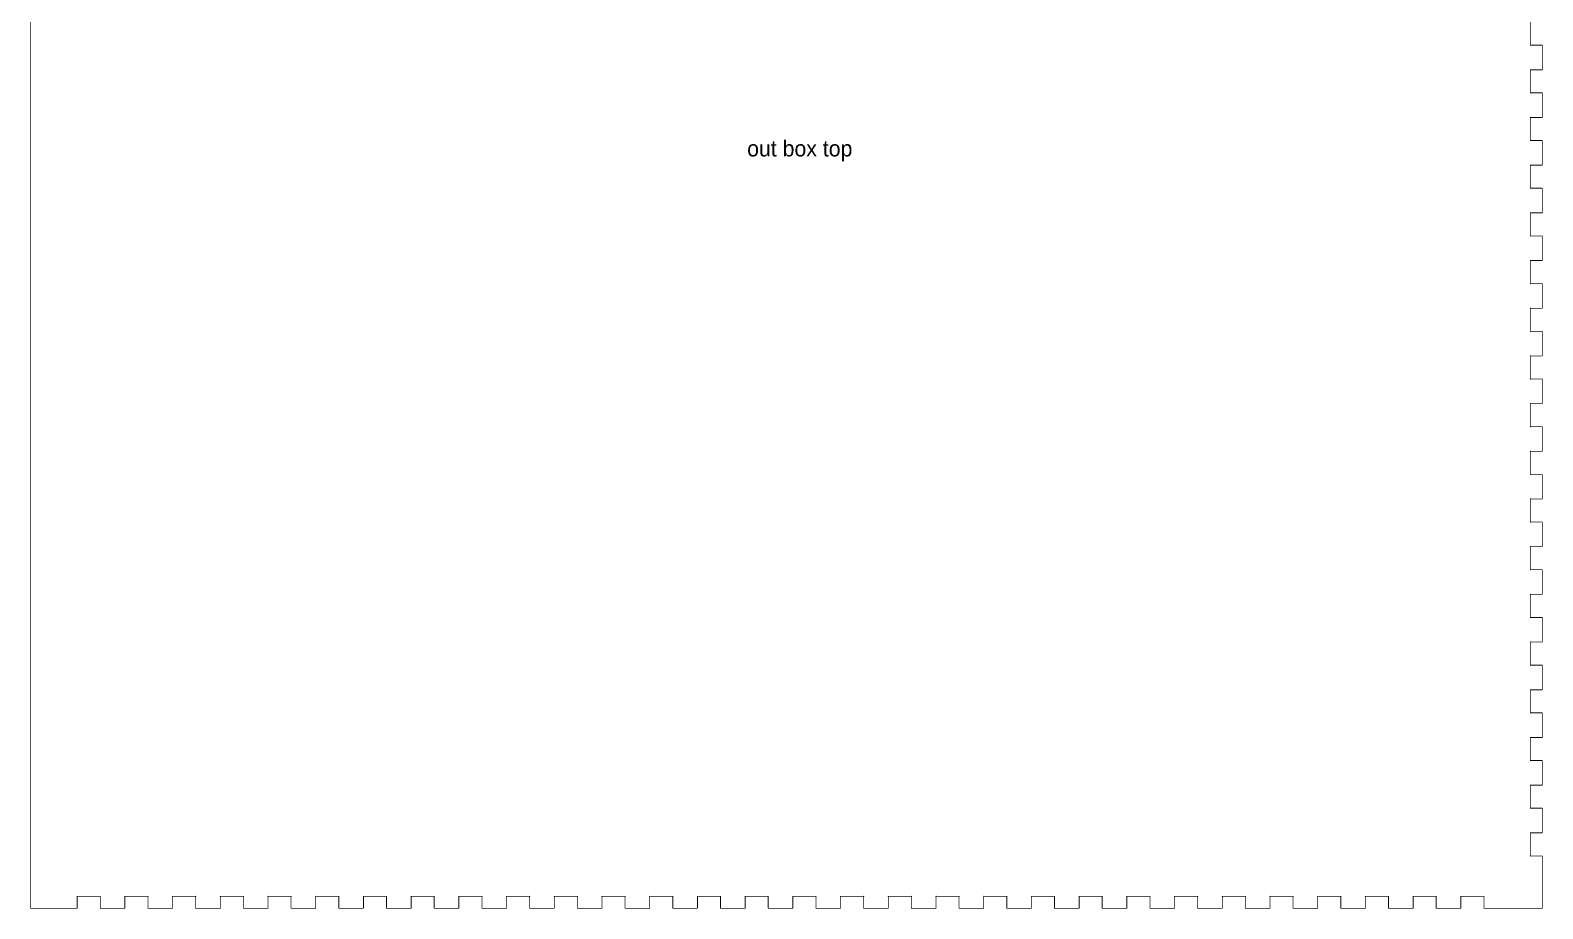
# Model space of a CAD drawing. Extents: x 10 to 772, y 10 to 1010.
# Drawn here: x 391.6 to 772, y 506 to 727 of the extents above; entities that cross this region are included whole.
import ezdxf

# ---------------------------------------------------------------- set-up
doc = ezdxf.new("R2010")
doc.units = 0
doc.layers.get('0').update_dxf_attribs({"linetype": 'CONTINUOUS'})

msp = doc.modelspace()

# ---------------------------------------------------------------- linework, layer by layer
at = {"color": 0, "const_width": 0.2}
msp.add_lwpolyline([(391.7, 883.2), (391.7, 509.199), (391.7, 506.201), (391.7, 506.183), (391.728, 506.13), (391.781, 506.099), (391.799, 506.099), (391.799, 506.099), (403.299, 506.099), (403.317, 506.099), (403.37, 506.13), (403.401, 506.183), (403.401, 506.201), (403.401, 509.101), (403.401, 509.111), (403.384, 509.143), (403.363, 509.139), (403.359, 509.115), (403.387, 509.101), (403.401, 509.101), (409.201, 509.101), (409.208, 509.101), (409.24, 509.115), (409.236, 509.139), (409.215, 509.143), (409.201, 509.111), (409.201, 509.101), (409.201, 506.201), (409.201, 506.183), (409.229, 506.13), (409.282, 506.099), (409.3, 506.099), (415.301, 506.099), (415.315, 506.099), (415.371, 506.13), (415.399, 506.183), (415.399, 506.201), (415.399, 509.101), (415.399, 509.111), (415.385, 509.143), (415.361, 509.139), (415.357, 509.115), (415.389, 509.101), (415.399, 509.101), (421.199, 509.101), (421.21, 509.101), (421.241, 509.115), (421.238, 509.139), (421.213, 509.143), (421.199, 509.111), (421.199, 509.101), (421.199, 506.201), (421.199, 506.183), (421.231, 506.13), (421.28, 506.099), (421.298, 506.099), (427.299, 506.099), (427.316, 506.099), (427.369, 506.13), (427.401, 506.183), (427.401, 506.201), (427.401, 509.101), (427.401, 509.111), (427.383, 509.143), (427.362, 509.139), (427.359, 509.115), (427.39, 509.101), (427.401, 509.101), (433.201, 509.101), (433.211, 509.101), (433.243, 509.115), (433.236, 509.139), (433.215, 509.143), (433.201, 509.111), (433.201, 509.101), (433.201, 506.201), (433.201, 506.183), (433.229, 506.13), (433.282, 506.099), (433.299, 506.099), (439.3, 506.099), (439.318, 506.099), (439.371, 506.13), (439.399, 506.183), (439.399, 506.201), (439.399, 509.101), (439.399, 509.111), (439.385, 509.143), (439.364, 509.139), (439.357, 509.115), (439.388, 509.101), (439.399, 509.101), (445.198, 509.101), (445.209, 509.101), (445.241, 509.115), (445.237, 509.139), (445.213, 509.143), (445.198, 509.111), (445.198, 509.101), (445.198, 506.201), (445.198, 506.183), (445.23, 506.13), (445.283, 506.099), (445.301, 506.099), (451.302, 506.099), (451.316, 506.099), (451.372, 506.13), (451.4, 506.183), (451.4, 506.201), (451.4, 509.101), (451.4, 509.111), (451.386, 509.143), (451.362, 509.139), (451.358, 509.115), (451.39, 509.101), (451.4, 509.101), (457.2, 509.101), (457.211, 509.101), (457.242, 509.115), (457.239, 509.139), (457.214, 509.143), (457.2, 509.111), (457.2, 509.101), (457.2, 506.201), (457.2, 506.183), (457.228, 506.13), (457.281, 506.099), (457.299, 506.099), (463.3, 506.099), (463.317, 506.099), (463.37, 506.13), (463.398, 506.183), (463.398, 506.201), (463.398, 509.101), (463.398, 509.111), (463.384, 509.143), (463.363, 509.139), (463.356, 509.115), (463.388, 509.101), (463.398, 509.101), (469.202, 509.101), (469.209, 509.101), (469.24, 509.115), (469.237, 509.139), (469.212, 509.143), (469.202, 509.111), (469.202, 509.101), (469.202, 506.201), (469.202, 506.183), (469.23, 506.13), (469.283, 506.099), (469.3, 506.099), (475.301, 506.099), (475.319, 506.099), (475.372, 506.13), (475.4, 506.183), (475.4, 506.201), (475.4, 509.101), (475.4, 509.111), (475.386, 509.143), (475.361, 509.139), (475.357, 509.115), (475.389, 509.101), (475.4, 509.101), (481.199, 509.101), (481.21, 509.101), (481.242, 509.115), (481.238, 509.139), (481.214, 509.143), (481.199, 509.111), (481.199, 509.101), (481.199, 506.201), (481.199, 506.183), (481.228, 506.13), (481.284, 506.099), (481.302, 506.099), (487.299, 506.099), (487.317, 506.099), (487.37, 506.13), (487.401, 506.183), (487.401, 506.201), (487.401, 509.101), (487.401, 509.111), (487.384, 509.143), (487.363, 509.139), (487.355, 509.115), (487.387, 509.101), (487.401, 509.101), (493.201, 509.101), (493.208, 509.101), (493.24, 509.115), (493.236, 509.139), (493.215, 509.143), (493.201, 509.111), (493.201, 509.101), (493.201, 506.201), (493.201, 506.183), (493.229, 506.13), (493.282, 506.099), (493.3, 506.099), (499.3, 506.099), (499.318, 506.099), (499.371, 506.13), (499.399, 506.183), (499.399, 506.201), (499.399, 509.101), (499.399, 509.111), (499.385, 509.143), (499.364, 509.139), (499.357, 509.115), (499.389, 509.101), (499.399, 509.101), (505.199, 509.101), (505.21, 509.101), (505.241, 509.115), (505.238, 509.139), (505.213, 509.143), (505.199, 509.111), (505.199, 509.101), (505.199, 506.201), (505.199, 506.183), (505.227, 506.13), (505.284, 506.099), (505.301, 506.099), (511.302, 506.099), (511.316, 506.099), (511.369, 506.13), (511.401, 506.183), (511.401, 506.201), (511.401, 509.101), (511.401, 509.111), (511.383, 509.143), (511.362, 509.139), (511.358, 509.115), (511.39, 509.101), (511.401, 509.101), (517.2, 509.101), (517.211, 509.101), (517.243, 509.115), (517.236, 509.139), (517.215, 509.143), (517.2, 509.111), (517.2, 509.101), (517.2, 506.201), (517.2, 506.183), (517.229, 506.13), (517.282, 506.099), (517.299, 506.099), (523.3, 506.099), (523.318, 506.099), (523.371, 506.13), (523.399, 506.183), (523.399, 506.201), (523.399, 509.101), (523.399, 509.111), (523.385, 509.143), (523.363, 509.139), (523.356, 509.115), (523.388, 509.101), (523.399, 509.101), (529.198, 509.101), (529.209, 509.101), (529.241, 509.115), (529.237, 509.139), (529.213, 509.143), (529.198, 509.111), (529.198, 509.101), (529.198, 506.201), (529.198, 506.183), (529.23, 506.13), (529.283, 506.099), (529.301, 506.099), (535.301, 506.099), (535.316, 506.099), (535.372, 506.13), (535.4, 506.183), (535.4, 506.201), (535.4, 509.101), (535.4, 509.111), (535.386, 509.143), (535.361, 509.139), (535.358, 509.115), (535.39, 509.101), (535.4, 509.101), (541.2, 509.101), (541.211, 509.101), (541.242, 509.115), (541.235, 509.139), (541.214, 509.143), (541.2, 509.111), (541.2, 509.101), (541.2, 506.201), (541.2, 506.183), (541.228, 506.13), (541.281, 506.099), (541.299, 506.099), (547.299, 506.099), (547.317, 506.099), (547.37, 506.13), (547.398, 506.183), (547.398, 506.201), (547.398, 509.101), (547.398, 509.111), (547.384, 509.143), (547.363, 509.139), (547.356, 509.115), (547.388, 509.101), (547.398, 509.101), (553.201, 509.101), (553.208, 509.101), (553.24, 509.115), (553.237, 509.139), (553.212, 509.143), (553.201, 509.111), (553.201, 509.101), (553.201, 506.201), (553.201, 506.183), (553.23, 506.13), (553.283, 506.099), (553.3, 506.099), (559.301, 506.099), (559.315, 506.099), (559.372, 506.13), (559.4, 506.183), (559.4, 506.201), (559.4, 509.101), (559.4, 509.111), (559.386, 509.143), (559.361, 509.139), (559.357, 509.115), (559.389, 509.101), (559.4, 509.101), (565.199, 509.101), (565.21, 509.101), (565.242, 509.115), (565.238, 509.139), (565.214, 509.143), (565.199, 509.111), (565.199, 509.101), (565.199, 506.201), (565.199, 506.183), (565.228, 506.13), (565.284, 506.099), (565.302, 506.099), (571.299, 506.099), (571.317, 506.099), (571.369, 506.13), (571.401, 506.183), (571.401, 506.201), (571.401, 509.101), (571.401, 509.111), (571.387, 509.143), (571.362, 509.139), (571.359, 509.115), (571.391, 509.101), (571.401, 509.101), (577.201, 509.101), (577.208, 509.101), (577.24, 509.115), (577.236, 509.139), (577.215, 509.143), (577.201, 509.111), (577.201, 509.101), (577.201, 506.201), (577.201, 506.183), (577.229, 506.13), (577.282, 506.099), (577.3, 506.099), (583.3, 506.099), (583.318, 506.099), (583.371, 506.13), (583.399, 506.183), (583.399, 506.201), (583.399, 509.101), (583.399, 509.111), (583.385, 509.143), (583.364, 509.139), (583.357, 509.115), (583.389, 509.101), (583.399, 509.101), (589.199, 509.101), (589.209, 509.101), (589.241, 509.115), (589.238, 509.139), (589.213, 509.143), (589.199, 509.111), (589.199, 509.101), (589.199, 506.201), (589.199, 506.183), (589.227, 506.13), (589.284, 506.099), (589.301, 506.099), (595.298, 506.099), (595.316, 506.099), (595.369, 506.13), (595.401, 506.183), (595.401, 506.201), (595.401, 509.101), (595.401, 509.111), (595.387, 509.143), (595.362, 509.139), (595.358, 509.115), (595.39, 509.101), (595.401, 509.101), (601.2, 509.101), (601.207, 509.101), (601.239, 509.115), (601.236, 509.139), (601.214, 509.143), (601.2, 509.111), (601.2, 509.101), (601.2, 506.201), (601.2, 506.183), (601.229, 506.13), (601.282, 506.099), (601.299, 506.099), (607.3, 506.099), (607.318, 506.099), (607.37, 506.13), (607.402, 506.183), (607.402, 506.201), (607.402, 509.101), (607.402, 509.111), (607.385, 509.143), (607.363, 509.139), (607.356, 509.115), (607.388, 509.101), (607.402, 509.101), (613.198, 509.101), (613.209, 509.101), (613.241, 509.115), (613.237, 509.139), (613.212, 509.143), (613.198, 509.111), (613.198, 509.101), (613.198, 506.201), (613.198, 506.183), (613.23, 506.13), (613.283, 506.099), (613.301, 506.099), (619.301, 506.099), (619.316, 506.099), (619.372, 506.13), (619.4, 506.183), (619.4, 506.201), (619.4, 509.101), (619.4, 509.111), (619.386, 509.143), (619.361, 509.139), (619.358, 509.115), (619.39, 509.101), (619.4, 509.101), (625.2, 509.101), (625.21, 509.101), (625.242, 509.115), (625.235, 509.139), (625.214, 509.143), (625.2, 509.111), (625.2, 509.101), (625.2, 506.201), (625.2, 506.183), (625.228, 506.13), (625.281, 506.099), (625.299, 506.099), (631.299, 506.099), (631.317, 506.099), (631.37, 506.13), (631.402, 506.183), (631.402, 506.201), (631.402, 509.101), (631.402, 509.111), (631.384, 509.143), (631.363, 509.139), (631.359, 509.115), (631.391, 509.101), (631.402, 509.101), (637.198, 509.101), (637.208, 509.101), (637.24, 509.115), (637.237, 509.139), (637.212, 509.143), (637.198, 509.111), (637.198, 509.101), (637.198, 506.201), (637.198, 506.183), (637.23, 506.13), (637.282, 506.099), (637.3, 506.099), (643.301, 506.099), (643.315, 506.099), (643.371, 506.13), (643.4, 506.183), (643.4, 506.201), (643.4, 509.101), (643.4, 509.111), (643.386, 509.143), (643.361, 509.139), (643.357, 509.115), (643.389, 509.101), (643.4, 509.101), (649.199, 509.101), (649.21, 509.101), (649.242, 509.115), (649.238, 509.139), (649.213, 509.143), (649.199, 509.111), (649.199, 509.101), (649.199, 506.201), (649.199, 506.183), (649.231, 506.13), (649.28, 506.099), (649.302, 506.099), (655.299, 506.099), (655.316, 506.099), (655.369, 506.13), (655.401, 506.183), (655.401, 506.201), (655.401, 509.101), (655.401, 509.111), (655.387, 509.143), (655.362, 509.139), (655.359, 509.115), (655.391, 509.101), (655.401, 509.101), (661.201, 509.101), (661.211, 509.101), (661.243, 509.115), (661.24, 509.139), (661.215, 509.143), (661.201, 509.111), (661.201, 509.101), (661.201, 506.201), (661.201, 506.183), (661.229, 506.13), (661.282, 506.099), (661.3, 506.099), (667.3, 506.099), (667.318, 506.099), (667.371, 506.13), (667.399, 506.183), (667.399, 506.201), (667.399, 509.101), (667.399, 509.111), (667.385, 509.143), (667.36, 509.139), (667.357, 509.115), (667.389, 509.101), (667.399, 509.101), (673.199, 509.101), (673.209, 509.101), (673.241, 509.115), (673.238, 509.139), (673.213, 509.143), (673.199, 509.111), (673.199, 509.101), (673.199, 506.201), (673.199, 506.183), (673.227, 506.13), (673.283, 506.099), (673.301, 506.099), (679.298, 506.099), (679.316, 506.099), (679.369, 506.13), (679.401, 506.183), (679.401, 506.201), (679.401, 509.101), (679.401, 509.111), (679.386, 509.143), (679.362, 509.139), (679.358, 509.115), (679.39, 509.101), (679.401, 509.101), (685.2, 509.101), (685.211, 509.101), (685.243, 509.115), (685.239, 509.139), (685.214, 509.143), (685.2, 509.111), (685.2, 509.101), (685.2, 506.201), (685.2, 506.183), (685.229, 506.13), (685.281, 506.099), (685.299, 506.099), (691.3, 506.099), (691.317, 506.099), (691.37, 506.13), (691.402, 506.183), (691.402, 506.201), (691.402, 509.101), (691.402, 509.111), (691.384, 509.143), (691.363, 509.139), (691.356, 509.115), (691.388, 509.101), (691.402, 509.101), (697.202, 509.101), (697.209, 509.101), (697.241, 509.115), (697.237, 509.139), (697.216, 509.143), (697.202, 509.111), (697.202, 509.101), (697.202, 506.201), (697.202, 506.183), (697.23, 506.13), (697.283, 506.099), (697.301, 506.099), (703.301, 506.099), (703.315, 506.099), (703.368, 506.13), (703.4, 506.183), (703.4, 506.201), (703.4, 509.101), (703.4, 509.111), (703.386, 509.143), (703.361, 509.139), (703.358, 509.115), (703.389, 509.101), (703.4, 509.101), (709.2, 509.101), (709.21, 509.101), (709.242, 509.115), (709.239, 509.139), (709.214, 509.143), (709.2, 509.111), (709.2, 509.101), (709.2, 506.201), (709.2, 506.183), (709.228, 506.13), (709.281, 506.099), (709.299, 506.099), (715.299, 506.099), (715.317, 506.099), (715.37, 506.13), (715.402, 506.183), (715.402, 506.201), (715.402, 509.101), (715.402, 509.111), (715.384, 509.143), (715.363, 509.139), (715.359, 509.115), (715.391, 509.101), (715.402, 509.101), (721.201, 509.101), (721.212, 509.101), (721.24, 509.115), (721.237, 509.139), (721.215, 509.143), (721.201, 509.111), (721.201, 509.101), (721.201, 506.201), (721.201, 506.183), (721.229, 506.13), (721.282, 506.099), (721.3, 506.099), (727.301, 506.099), (727.315, 506.099), (727.371, 506.13), (727.4, 506.183), (727.4, 506.201), (727.4, 509.101), (727.4, 509.111), (727.385, 509.143), (727.361, 509.139), (727.357, 509.115), (727.389, 509.101), (727.4, 509.101), (733.199, 509.101), (733.21, 509.101), (733.242, 509.115), (733.238, 509.139), (733.213, 509.143), (733.199, 509.111), (733.199, 509.101), (733.199, 506.201), (733.199, 506.183), (733.231, 506.13), (733.28, 506.099), (733.298, 506.099), (739.299, 506.099), (739.316, 506.099), (739.369, 506.13), (739.401, 506.183), (739.401, 506.201), (739.401, 509.101), (739.401, 509.111), (739.383, 509.143), (739.362, 509.139), (739.359, 509.115), (739.39, 509.101), (739.401, 509.101), (745.201, 509.101), (745.211, 509.101), (745.243, 509.115), (745.236, 509.139), (745.215, 509.143), (745.201, 509.111), (745.201, 509.101), (745.201, 506.201), (745.201, 506.183), (745.229, 506.13), (745.282, 506.099), (745.299, 506.099), (751.3, 506.099), (751.314, 506.099), (751.371, 506.13), (751.399, 506.183), (751.399, 506.201), (751.399, 509.101), (751.399, 509.111), (751.385, 509.143), (751.36, 509.139), (751.357, 509.115), (751.388, 509.101), (751.399, 509.101), (757.199, 509.101), (757.209, 509.101), (757.241, 509.115), (757.238, 509.139), (757.213, 509.143), (757.199, 509.111), (757.199, 509.101), (757.199, 506.201), (757.199, 506.183), (757.23, 506.13), (757.283, 506.099), (757.301, 506.099), (768.802, 506.099), (771.8, 506.099), (771.818, 506.099), (771.871, 506.13), (771.899, 506.183), (771.899, 506.201), (771.899, 509.199), (771.899, 519.201), (771.899, 519.218), (771.871, 519.271), (771.818, 519.299), (771.8, 519.299), (768.9, 519.299), (768.89, 519.299), (768.858, 519.285), (768.862, 519.264), (768.886, 519.257), (768.9, 519.289), (768.9, 519.299), (768.9, 525.099), (768.9, 525.11), (768.886, 525.141), (768.862, 525.138), (768.858, 525.117), (768.89, 525.099), (768.9, 525.099), (771.8, 525.099), (771.818, 525.099), (771.871, 525.131), (771.899, 525.184), (771.899, 525.201), (771.899, 531.202), (771.899, 531.22), (771.871, 531.269), (771.818, 531.301), (771.8, 531.301), (768.9, 531.301), (768.89, 531.301), (768.858, 531.287), (768.862, 531.262), (768.886, 531.259), (768.9, 531.29), (768.9, 531.301), (768.9, 537.101), (768.9, 537.111), (768.886, 537.143), (768.862, 537.139), (768.858, 537.115), (768.89, 537.101), (768.9, 537.101), (771.8, 537.101), (771.818, 537.101), (771.871, 537.129), (771.899, 537.185), (771.899, 537.199), (771.899, 543.2), (771.899, 543.218), (771.871, 543.271), (771.818, 543.299), (771.8, 543.299), (768.9, 543.299), (768.89, 543.299), (768.858, 543.285), (768.862, 543.264), (768.886, 543.26), (768.9, 543.292), (768.9, 543.299), (768.9, 549.099), (768.9, 549.113), (768.886, 549.144), (768.862, 549.137), (768.858, 549.116), (768.89, 549.099), (768.9, 549.099), (771.8, 549.099), (771.818, 549.099), (771.871, 549.13), (771.899, 549.183), (771.899, 549.201), (771.899, 555.202), (771.899, 555.219), (771.871, 555.272), (771.818, 555.3), (771.8, 555.3), (768.9, 555.3), (768.89, 555.3), (768.858, 555.286), (768.862, 555.262), (768.886, 555.258), (768.9, 555.29), (768.9, 555.3), (768.9, 561.1), (768.9, 561.111), (768.886, 561.142), (768.862, 561.139), (768.858, 561.114), (768.89, 561.1), (768.9, 561.1), (771.8, 561.1), (771.818, 561.1), (771.871, 561.132), (771.899, 561.185), (771.899, 561.199), (771.899, 567.2), (771.899, 567.217), (771.871, 567.27), (771.818, 567.298), (771.8, 567.298), (768.9, 567.298), (768.89, 567.298), (768.858, 567.284), (768.862, 567.263), (768.886, 567.26), (768.9, 567.291), (768.9, 567.298), (768.9, 573.102), (768.9, 573.112), (768.886, 573.144), (768.862, 573.137), (768.858, 573.116), (768.89, 573.102), (768.9, 573.102), (771.8, 573.102), (771.818, 573.102), (771.871, 573.13), (771.899, 573.183), (771.899, 573.2), (771.899, 579.201), (771.899, 579.219), (771.871, 579.272), (771.818, 579.3), (771.8, 579.3), (768.9, 579.3), (768.89, 579.3), (768.858, 579.286), (768.862, 579.261), (768.886, 579.258), (768.9, 579.289), (768.9, 579.3), (768.9, 585.1), (768.9, 585.11), (768.886, 585.142), (768.862, 585.138), (768.858, 585.114), (768.89, 585.1), (768.9, 585.1), (771.8, 585.1), (771.818, 585.1), (771.871, 585.131), (771.899, 585.184), (771.899, 585.202), (771.899, 591.199), (771.899, 591.217), (771.871, 591.27), (771.818, 591.301), (771.8, 591.301), (768.9, 591.301), (768.89, 591.301), (768.858, 591.287), (768.862, 591.263), (768.886, 591.259), (768.9, 591.291), (768.9, 591.301), (768.9, 597.101), (768.9, 597.112), (768.886, 597.143), (768.862, 597.14), (768.858, 597.115), (768.89, 597.101), (768.9, 597.101), (771.8, 597.101), (771.818, 597.101), (771.871, 597.129), (771.899, 597.182), (771.899, 597.2), (771.899, 603.201), (771.899, 603.218), (771.871, 603.271), (771.818, 603.299), (771.8, 603.299), (768.9, 603.299), (768.89, 603.299), (768.858, 603.285), (768.862, 603.264), (768.886, 603.257), (768.9, 603.289), (768.9, 603.299), (768.9, 609.099), (768.9, 609.11), (768.886, 609.141), (768.862, 609.138), (768.858, 609.117), (768.89, 609.099), (768.9, 609.099), (771.8, 609.099), (771.818, 609.099), (771.871, 609.131), (771.899, 609.184), (771.899, 609.201), (771.899, 615.202), (771.899, 615.22), (771.871, 615.269), (771.818, 615.301), (771.8, 615.301), (768.9, 615.301), (768.89, 615.301), (768.858, 615.287), (768.862, 615.262), (768.886, 615.259), (768.9, 615.29), (768.9, 615.301), (768.9, 621.101), (768.9, 621.111), (768.886, 621.143), (768.862, 621.139), (768.858, 621.115), (768.89, 621.101), (768.9, 621.101), (771.8, 621.101), (771.818, 621.101), (771.871, 621.129), (771.899, 621.185), (771.899, 621.199), (771.899, 627.2), (771.899, 627.218), (771.871, 627.271), (771.818, 627.299), (771.8, 627.299), (768.9, 627.299), (768.89, 627.299), (768.858, 627.285), (768.862, 627.264), (768.886, 627.257), (768.9, 627.288), (768.9, 627.299), (768.9, 633.099), (768.9, 633.109), (768.886, 633.141), (768.862, 633.137), (768.858, 633.116), (768.89, 633.099), (768.9, 633.099), (771.8, 633.099), (771.818, 633.099), (771.871, 633.13), (771.899, 633.183), (771.899, 633.201), (771.899, 639.202), (771.899, 639.219), (771.871, 639.272), (771.818, 639.3), (771.8, 639.3), (768.9, 639.3), (768.89, 639.3), (768.858, 639.286), (768.862, 639.262), (768.886, 639.258), (768.9, 639.29), (768.9, 639.3), (768.9, 645.1), (768.9, 645.111), (768.886, 645.142), (768.862, 645.139), (768.858, 645.114), (768.89, 645.1), (768.9, 645.1), (771.8, 645.1), (771.818, 645.1), (771.871, 645.128), (771.899, 645.185), (771.899, 645.199), (771.899, 651.2), (771.899, 651.217), (771.871, 651.27), (771.818, 651.298), (771.8, 651.298), (768.9, 651.298), (768.89, 651.298), (768.858, 651.284), (768.862, 651.263), (768.886, 651.26), (768.9, 651.291), (768.9, 651.298), (768.9, 657.098), (768.9, 657.112), (768.886, 657.144), (768.862, 657.137), (768.858, 657.116), (768.89, 657.098), (768.9, 657.098), (771.8, 657.098), (771.818, 657.098), (771.871, 657.13), (771.899, 657.183), (771.899, 657.2), (771.899, 663.201), (771.899, 663.219), (771.871, 663.272), (771.818, 663.3), (771.8, 663.3), (768.9, 663.3), (768.89, 663.3), (768.858, 663.286), (768.862, 663.261), (768.886, 663.257), (768.9, 663.289), (768.9, 663.3), (768.9, 669.1), (768.9, 669.11), (768.886, 669.142), (768.862, 669.138), (768.858, 669.114), (768.89, 669.1), (768.9, 669.1), (771.8, 669.1), (771.818, 669.1), (771.871, 669.131), (771.899, 669.184), (771.899, 669.202), (771.899, 675.199), (771.899, 675.217), (771.871, 675.27), (771.818, 675.298), (771.8, 675.298), (768.9, 675.298), (768.89, 675.298), (768.858, 675.287), (768.862, 675.263), (768.886, 675.259), (768.9, 675.291), (768.9, 675.298), (768.9, 681.101), (768.9, 681.112), (768.886, 681.143), (768.862, 681.14), (768.858, 681.115), (768.89, 681.101), (768.9, 681.101), (771.8, 681.101), (771.818, 681.101), (771.871, 681.129), (771.899, 681.182), (771.899, 681.2), (771.899, 687.201), (771.899, 687.218), (771.871, 687.271), (771.818, 687.299), (771.8, 687.299), (768.9, 687.299), (768.89, 687.299), (768.858, 687.285), (768.862, 687.261), (768.886, 687.257), (768.9, 687.289), (768.9, 687.299), (768.9, 693.099), (768.9, 693.11), (768.886, 693.141), (768.862, 693.138), (768.858, 693.113), (768.89, 693.099), (768.9, 693.099), (771.8, 693.099), (771.818, 693.099), (771.871, 693.131), (771.899, 693.184), (771.899, 693.201), (771.899, 699.198), (771.899, 699.22), (771.871, 699.273), (771.818, 699.301), (771.8, 699.301), (768.9, 699.301), (768.89, 699.301), (768.858, 699.287), (768.862, 699.262), (768.886, 699.258), (768.9, 699.29), (768.9, 699.301), (768.9, 705.1), (768.9, 705.111), (768.886, 705.143), (768.862, 705.139), (768.858, 705.115), (768.89, 705.1), (768.9, 705.1), (771.8, 705.1), (771.818, 705.1), (771.871, 705.129), (771.899, 705.185), (771.899, 705.199), (771.899, 711.2), (771.899, 711.218), (771.871, 711.271), (771.818, 711.299), (771.8, 711.299), (768.9, 711.299), (768.89, 711.299), (768.858, 711.285), (768.862, 711.264), (768.886, 711.256), (768.9, 711.288), (768.9, 711.299), (768.9, 717.098), (768.9, 717.109), (768.886, 717.141), (768.862, 717.137), (768.858, 717.116), (768.89, 717.098), (768.9, 717.098), (771.8, 717.098), (771.818, 717.098), (771.871, 717.13), (771.899, 717.183), (771.899, 717.201), (771.899, 723.202), (771.899, 723.219), (771.871, 723.272), (771.818, 723.3), (771.8, 723.3), (768.9, 723.3), (768.89, 723.3), (768.858, 723.286), (768.862, 723.265), (768.886, 723.258), (768.9, 723.29), (768.9, 723.3), (768.9, 729.1)], dxfattribs=at)

# ---------------------------------------------------------------- texts
at = {"color": 1}
msp.add_text('out box top', height=4.0005, dxfattribs=at).set_placement((571.902, 695.297))

doc.saveas('drawing.dxf')
